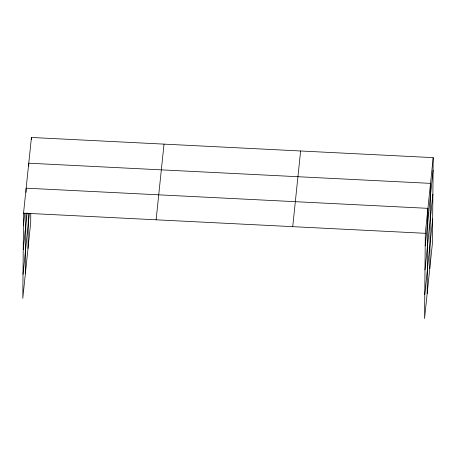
<?xml version="1.0" encoding="UTF-8"?>
<svg xmlns="http://www.w3.org/2000/svg" width="456" height="456" viewBox="0 0 456 456"><rect width="100%" height="100%" fill="white"/><g stroke="black" fill="none" stroke-linecap="round" stroke-linejoin="round"><path stroke-width="0.68" d="M433.2 157.639L425.305 233.312L424.559 318.527L432.459 242.848L433.2 157.639L31.441 137.473L23.541 213.151L22.8 298.361L30.694 222.688L30.774 213.522M25.405 273.389L25.929 213.442M26.112 192.369L26.152 188.174L427.91 208.341L427.169 293.556M28.01 248.417L28.318 213.157M28.728 165.995L28.756 163.202L430.515 183.369L429.774 268.578M31.418 139.57L31.441 137.473M23.433 225.726L24.738 213.237M23.227 249.694L27.058 212.929M23.011 274.392L29.383 213.322M156.123 219.803L164.017 144.13M292.723 226.66L300.618 150.982M425.197 245.887L433.092 170.213M424.986 269.861L432.881 194.182M424.77 294.553L432.664 218.88M23.541 213.151L425.305 233.312"/></g></svg>
